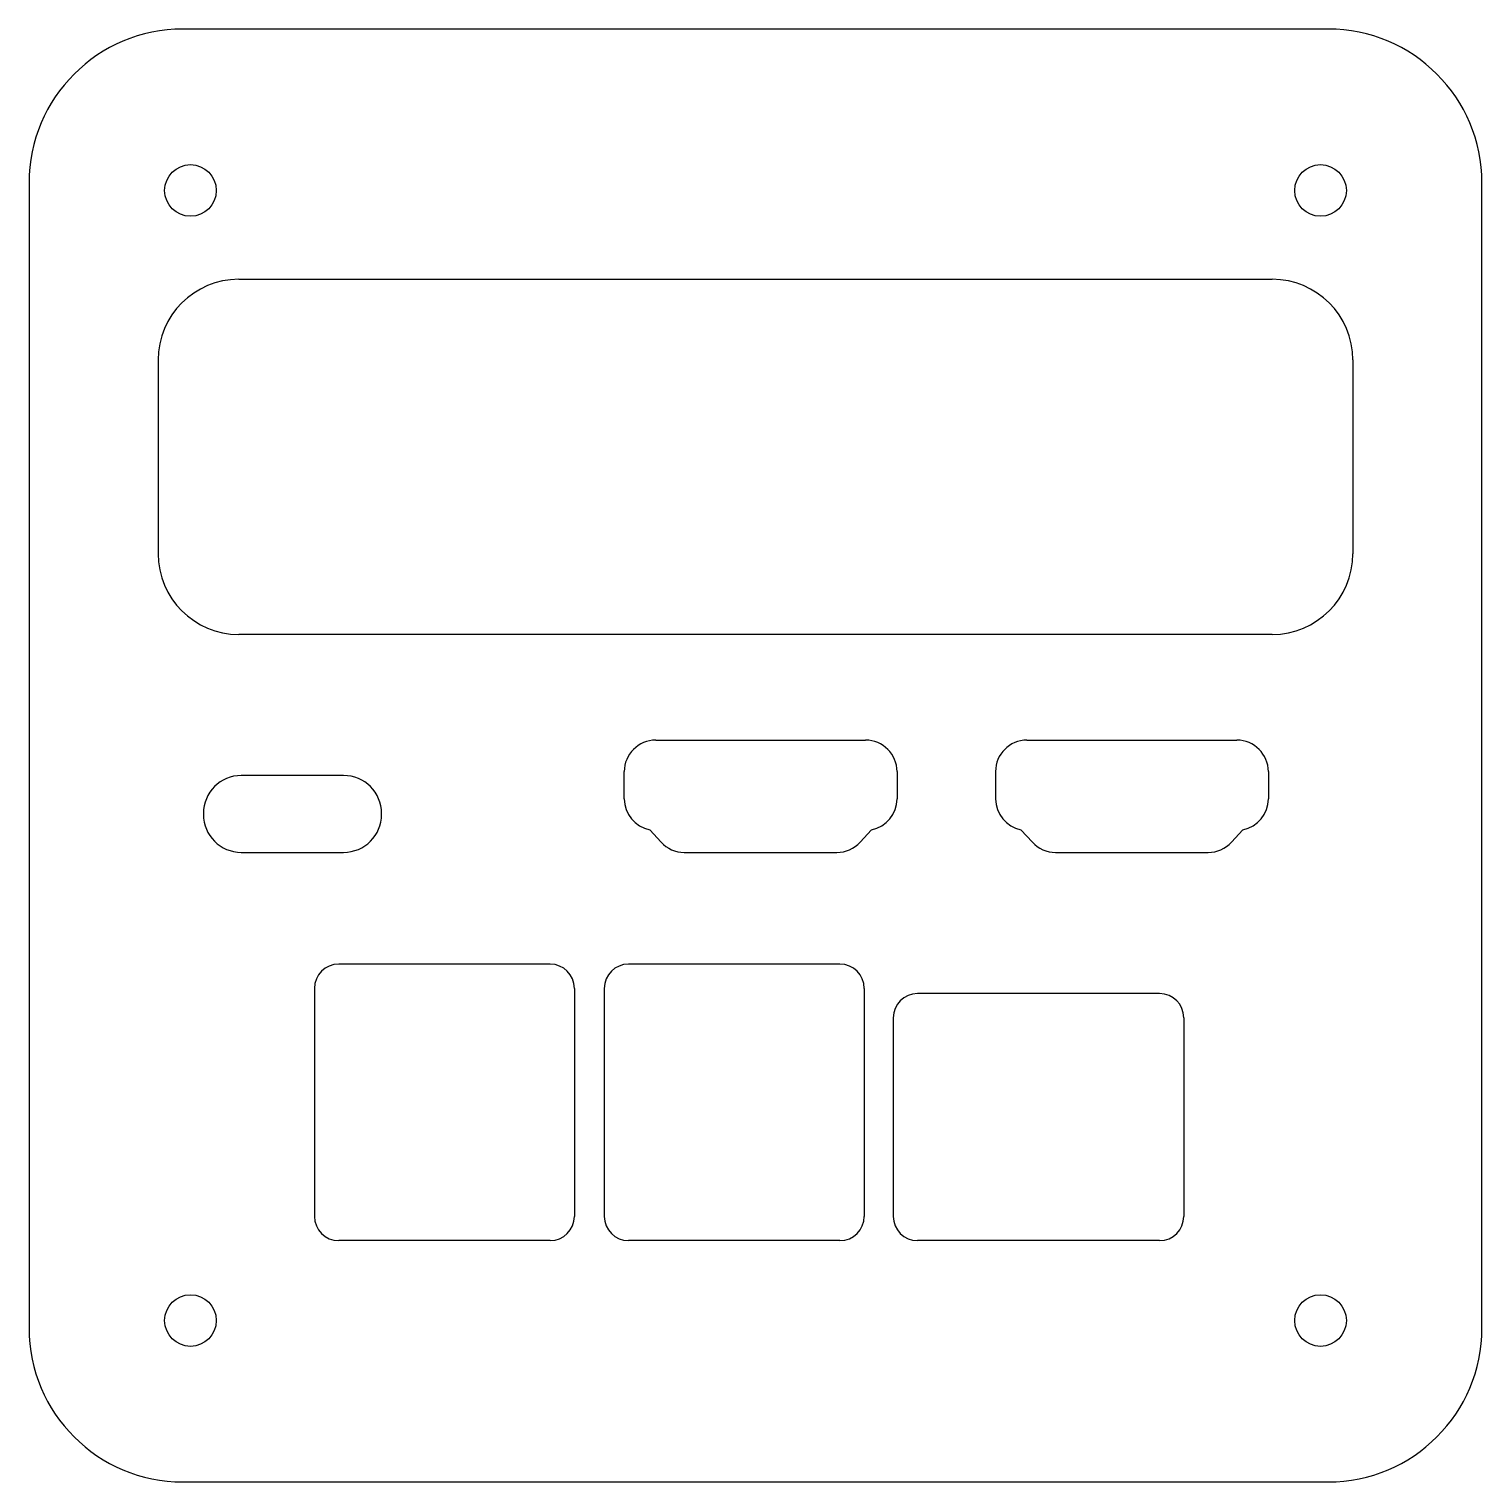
# Model space of a CAD drawing. Extents: x -45 to 45, y -45 to 45.
import ezdxf

# ---------------------------------------------------------------- set-up
doc = ezdxf.new("R2010")
doc.units = 0
doc.layers.add('VISIBLE', color=7, linetype='CONTINUOUS')

msp = doc.modelspace()

# ---------------------------------------------------------------- linework, layer by layer
at = {"layer": 'VISIBLE'}
for p, q in [((35.475, 45), (-35.475, 45)), ((-45, 35.475), (-45, -35.475)), ((45, -35.475), (45, 35.475)), ((-32, 29.5), (32, 29.5)), ((-37, 24.5), (-37, 12.5)), ((37, 24.5), (37, 12.5)), ((32, 7.5), (-32, 7.5)), ((-6.182, 0.95), (6.818, 0.95)), ((16.818, 0.95), (29.818, 0.95)), ((-25.512, -1.24), (-31.852, -1.24)), ((-8.132, -2.684), (-8.132, -1)), ((8.768, -1), (8.768, -2.684)), ((14.868, -1), (14.868, -2.684)), ((31.768, -1), (31.768, -2.684)), ((-34.202, -3.59), (-34.202, -3.65)), ((-23.162, -3.65), (-23.162, -3.59)), ((-5.849, -5.368), (-6.555, -4.597)), ((6.486, -5.368), (7.192, -4.597)), ((16.445, -4.597), (17.151, -5.368)), ((30.192, -4.597), (29.486, -5.368)), ((-31.852, -6), (-25.512, -6)), ((-4.412, -6), (5.048, -6)), ((18.588, -6), (28.048, -6)), ((-12.718, -12.925), (-25.818, -12.925)), ((5.232, -12.925), (-7.868, -12.925)), ((-27.318, -14.425), (-27.318, -28.55)), ((-11.218, -14.425), (-11.218, -28.55)), ((-9.368, -14.425), (-9.368, -28.55)), ((6.732, -14.425), (6.732, -28.55)), ((25.032, -14.75), (10.032, -14.75)), ((8.532, -16.25), (8.532, -28.55)), ((26.532, -16.25), (26.532, -28.55)), ((-12.718, -30.05), (-25.818, -30.05)), ((5.232, -30.05), (-7.868, -30.05)), ((25.032, -30.05), (10.032, -30.05)), ((-35.475, -45), (35.475, -45))]:
    msp.add_line(p, q, dxfattribs=at)
for centre in [(-35, 35), (35, 35), (-35, -35), (35, -35)]:
    msp.add_circle(centre, 1.6, dxfattribs=at)
for centre, radius, start, end in [((-35.475, 35.475), 9.525, 90, 180), ((35.475, 35.475), 9.525, 0, 90), ((-32, 24.5), 5, 90, 180), ((32, 24.5), 5, 0, 90), ((-32, 12.5), 5, 180, 270), ((32, 12.5), 5, 270, 0), ((-6.182, -1), 1.95, 90, 180), ((6.818, -1), 1.95, 0, 90), ((16.818, -1), 1.95, 90, 180), ((29.818, -1), 1.95, 0, 90), ((-31.852, -3.59), 2.35, 90, 180), ((-25.512, -3.59), 2.35, 0, 90), ((-6.182, -2.684), 1.95, 180, 258.95649), ((6.818, -2.684), 1.95, 281.0435, 0), ((16.818, -2.684), 1.95, 180, 258.95649), ((29.818, -2.684), 1.95, 281.0435, 0), ((-31.852, -3.65), 2.35, 180, 270), ((-25.512, -3.65), 2.35, 270, 0), ((-4.412, -4.05), 1.95, 222.51042, 270), ((5.048, -4.05), 1.95, 270, 317.48954), ((18.588, -4.05), 1.95, 222.51042, 270), ((28.048, -4.05), 1.95, 270, 317.48954), ((-25.818, -14.425), 1.5, 90, 180), ((-12.718, -14.425), 1.5, 0, 90), ((-7.868, -14.425), 1.5, 90, 180), ((5.232, -14.425), 1.5, 0, 90), ((10.032, -16.25), 1.5, 90, 180), ((25.032, -16.25), 1.5, 0, 90), ((-25.818, -28.55), 1.5, 180, 270), ((-12.718, -28.55), 1.5, 270, 0), ((-7.868, -28.55), 1.5, 180, 270), ((5.232, -28.55), 1.5, 270, 0), ((10.032, -28.55), 1.5, 180, 270), ((25.032, -28.55), 1.5, 270, 0), ((-35.475, -35.475), 9.525, 180, 270), ((35.475, -35.475), 9.525, 270, 0)]:
    msp.add_arc(centre, radius, start, end, dxfattribs=at)

doc.saveas('drawing.dxf')
